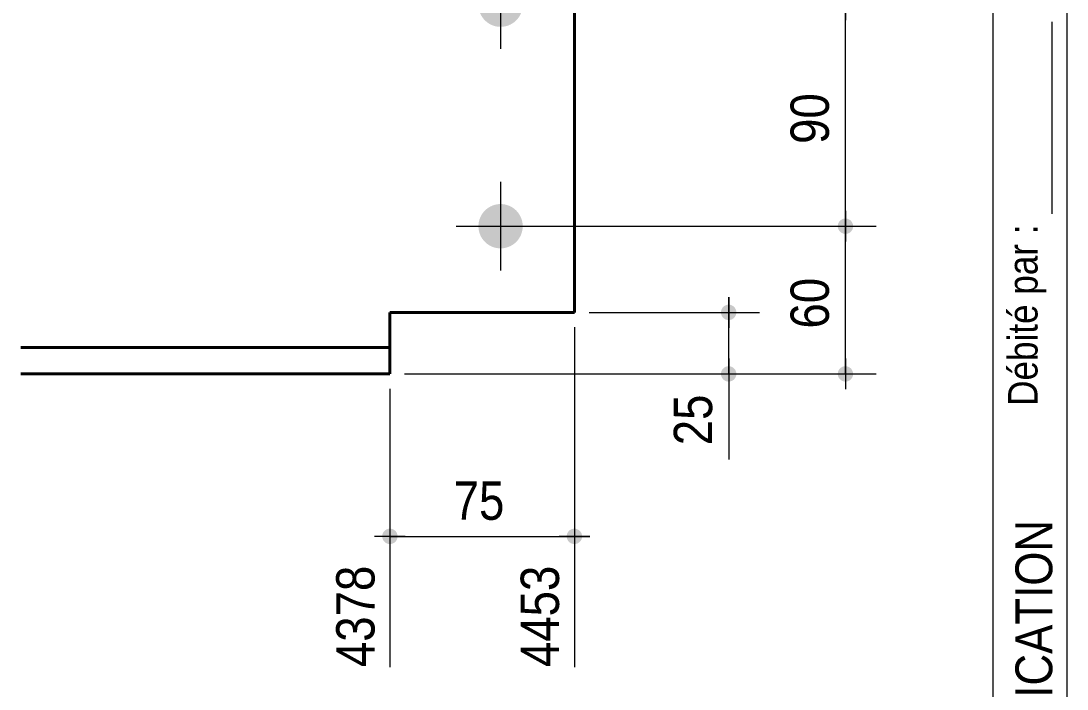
# Model space of a CAD drawing. Header units: millimetres. Extents: x 2 to 287, y 5 to 195.
# Drawn here: x 211.1 to 282, y 69.8 to 115.1 of the extents above; entities that cross this region are included whole.
import ezdxf

# ---------------------------------------------------------------- set-up
doc = ezdxf.new("R2010")
doc.units = ezdxf.units.MM
doc.linetypes.add('CACHE2', pattern=[1.190625, 0.79375, -0.396875])
for name, color, linetype, lineweight in [('Autre type objet', 1, 'Continuous', 0), ('Boulon', 7, 'Continuous', 0), ('Cache', 7, 'Continuous', 0), ('Cotation', 7, 'Continuous', 0), ('Feuille dessin', 5, 'Continuous', 0), ('Piece', 2, 'Continuous', 0)]:
    doc.layers.add(name, color=color, linetype=linetype, lineweight=lineweight)
doc.styles.add('ARIAL', font='ARIAL.TTF')

# ---------------------------------------------------------------- blocks, each defined once
blk = doc.blocks.new('*A1')
at = {"layer": 'Boulon'}
for points in [[(242.118, 131.197), (242.119, 131.233), (242.121, 131.27), (242.125, 131.307), (242.129, 131.343), (242.134, 131.38), (242.139, 131.416), (242.146, 131.453), (242.154, 131.489), (242.162, 131.524), (242.172, 131.56), (242.182, 131.595), (242.193, 131.63), (242.205, 131.665), (242.218, 131.7), (242.232, 131.734), (242.246, 131.768), (242.261, 131.801), (242.278, 131.834), (242.294, 131.867), (242.312, 131.899), (242.331, 131.931), (242.35, 131.962), (242.37, 131.993), (242.391, 132.024), (242.413, 132.053), (242.435, 132.083), (242.458, 132.111), (242.482, 132.14), (242.506, 132.167), (242.531, 132.194), (242.557, 132.221), (242.583, 132.246), (242.61, 132.271), (242.638, 132.296), (242.666, 132.319), (242.695, 132.342), (242.724, 132.365), (242.754, 132.386), (242.784, 132.407), (242.815, 132.427), (242.846, 132.446), (242.878, 132.465), (242.91, 132.483), (242.943, 132.5), (242.976, 132.516), (243.01, 132.531), (243.043, 132.546), (243.078, 132.559), (243.112, 132.572), (243.147, 132.584), (243.182, 132.595), (243.217, 132.606), (243.253, 132.615), (243.289, 132.623), (243.325, 132.631), (243.361, 132.638), (243.397, 132.644), (243.434, 132.649), (243.47, 132.653), (243.507, 132.656), (243.544, 132.658), (243.581, 132.659), (243.617, 132.66), (243.654, 132.659), (243.691, 132.658), (243.728, 132.656), (243.764, 132.653), (243.801, 132.649), (243.837, 132.644), (243.874, 132.638), (243.91, 132.631), (243.946, 132.623), (243.982, 132.615), (244.017, 132.606), (244.053, 132.595), (244.088, 132.584), (244.123, 132.572), (244.157, 132.559), (244.191, 132.546), (244.225, 132.531), (244.259, 132.516), (244.292, 132.5), (244.324, 132.483), (244.357, 132.465), (244.389, 132.446), (244.42, 132.427), (244.451, 132.407), (244.481, 132.386), (244.511, 132.365), (244.54, 132.342), (244.569, 132.319), (244.597, 132.296), (244.625, 132.271), (244.652, 132.246), (244.678, 132.221), (244.704, 132.194), (244.729, 132.167), (244.753, 132.14), (244.777, 132.111), (244.8, 132.083), (244.822, 132.053), (244.844, 132.024), (244.865, 131.993), (244.885, 131.962), (244.904, 131.931), (244.922, 131.899), (244.94, 131.867), (244.957, 131.834), (244.973, 131.801), (244.989, 131.768), (245.003, 131.734), (245.017, 131.7), (245.03, 131.665), (245.042, 131.63), (245.053, 131.595), (245.063, 131.56), (245.072, 131.524), (245.081, 131.489), (245.089, 131.453), (245.095, 131.416), (245.101, 131.38), (245.106, 131.343), (245.11, 131.307), (245.113, 131.27), (245.116, 131.233), (245.117, 131.197), (245.117, 131.16), (245.117, 131.123), (245.116, 131.086), (245.113, 131.05), (245.11, 131.013), (245.106, 130.976), (245.101, 130.94), (245.095, 130.903), (245.089, 130.867), (245.081, 130.831), (245.072, 130.795), (245.063, 130.76), (245.053, 130.724), (245.042, 130.689), (245.03, 130.655), (245.017, 130.62), (245.003, 130.586), (244.989, 130.552), (244.973, 130.519), (244.957, 130.485), (244.94, 130.453), (244.922, 130.421), (244.904, 130.389), (244.885, 130.357), (244.865, 130.327), (244.844, 130.296), (244.822, 130.266), (244.8, 130.237), (244.777, 130.208), (244.753, 130.18), (244.729, 130.153), (244.704, 130.126), (244.678, 130.099), (244.652, 130.074), (244.625, 130.048), (244.597, 130.024), (244.569, 130), (244.54, 129.977), (244.511, 129.955), (244.481, 129.934), (244.451, 129.913), (244.42, 129.893), (244.389, 129.873), (244.357, 129.855), (244.324, 129.837), (244.292, 129.82), (244.259, 129.804), (244.225, 129.789), (244.191, 129.774), (244.157, 129.76), (244.123, 129.748), (244.088, 129.736), (244.053, 129.724), (244.017, 129.714), (243.982, 129.705), (243.946, 129.696), (243.91, 129.689), (243.874, 129.682), (243.837, 129.676), (243.801, 129.671), (243.764, 129.667), (243.728, 129.664), (243.691, 129.662), (243.654, 129.66), (243.617, 129.66), (243.581, 129.66), (243.544, 129.662), (243.507, 129.664), (243.47, 129.667), (243.434, 129.671), (243.397, 129.676), (243.361, 129.682), (243.325, 129.689), (243.289, 129.696), (243.253, 129.705), (243.217, 129.714), (243.182, 129.724), (243.147, 129.736), (243.112, 129.748), (243.078, 129.76), (243.043, 129.774), (243.01, 129.789), (242.976, 129.804), (242.943, 129.82), (242.91, 129.837), (242.878, 129.855), (242.846, 129.873), (242.815, 129.893), (242.784, 129.913), (242.754, 129.934), (242.724, 129.955), (242.695, 129.977), (242.666, 130), (242.638, 130.024), (242.61, 130.048), (242.583, 130.074), (242.557, 130.099), (242.531, 130.126), (242.506, 130.153), (242.482, 130.18), (242.458, 130.208), (242.435, 130.237), (242.413, 130.266), (242.391, 130.296), (242.37, 130.327), (242.35, 130.357), (242.331, 130.389), (242.312, 130.421), (242.294, 130.453), (242.278, 130.485), (242.261, 130.519), (242.246, 130.552), (242.232, 130.586), (242.218, 130.62), (242.205, 130.655), (242.193, 130.689), (242.182, 130.724), (242.172, 130.76), (242.162, 130.795), (242.154, 130.831), (242.146, 130.867), (242.139, 130.903), (242.134, 130.94), (242.129, 130.976), (242.125, 131.013), (242.121, 131.05), (242.119, 131.086), (242.118, 131.123), (242.117, 131.16)], [(242.118, 116.197), (242.119, 116.233), (242.121, 116.27), (242.125, 116.307), (242.129, 116.343), (242.134, 116.38), (242.139, 116.416), (242.146, 116.453), (242.154, 116.489), (242.162, 116.524), (242.172, 116.56), (242.182, 116.595), (242.193, 116.63), (242.205, 116.665), (242.218, 116.7), (242.232, 116.734), (242.246, 116.768), (242.261, 116.801), (242.278, 116.834), (242.294, 116.867), (242.312, 116.899), (242.331, 116.931), (242.35, 116.962), (242.37, 116.993), (242.391, 117.024), (242.413, 117.053), (242.435, 117.083), (242.458, 117.111), (242.482, 117.14), (242.506, 117.167), (242.531, 117.194), (242.557, 117.221), (242.583, 117.246), (242.61, 117.271), (242.638, 117.296), (242.666, 117.319), (242.695, 117.342), (242.724, 117.365), (242.754, 117.386), (242.784, 117.407), (242.815, 117.427), (242.846, 117.446), (242.878, 117.465), (242.91, 117.483), (242.943, 117.5), (242.976, 117.516), (243.01, 117.531), (243.043, 117.546), (243.078, 117.559), (243.112, 117.572), (243.147, 117.584), (243.182, 117.595), (243.217, 117.606), (243.253, 117.615), (243.289, 117.623), (243.325, 117.631), (243.361, 117.638), (243.397, 117.644), (243.434, 117.649), (243.47, 117.653), (243.507, 117.656), (243.544, 117.658), (243.581, 117.659), (243.617, 117.66), (243.654, 117.659), (243.691, 117.658), (243.728, 117.656), (243.764, 117.653), (243.801, 117.649), (243.837, 117.644), (243.874, 117.638), (243.91, 117.631), (243.946, 117.623), (243.982, 117.615), (244.017, 117.606), (244.053, 117.595), (244.088, 117.584), (244.123, 117.572), (244.157, 117.559), (244.191, 117.546), (244.225, 117.531), (244.259, 117.516), (244.292, 117.5), (244.324, 117.483), (244.357, 117.465), (244.389, 117.446), (244.42, 117.427), (244.451, 117.407), (244.481, 117.386), (244.511, 117.365), (244.54, 117.342), (244.569, 117.319), (244.597, 117.296), (244.625, 117.271), (244.652, 117.246), (244.678, 117.221), (244.704, 117.194), (244.729, 117.167), (244.753, 117.14), (244.777, 117.111), (244.8, 117.083), (244.822, 117.053), (244.844, 117.024), (244.865, 116.993), (244.885, 116.962), (244.904, 116.931), (244.922, 116.899), (244.94, 116.867), (244.957, 116.834), (244.973, 116.801), (244.989, 116.768), (245.003, 116.734), (245.017, 116.7), (245.03, 116.665), (245.042, 116.63), (245.053, 116.595), (245.063, 116.56), (245.072, 116.524), (245.081, 116.489), (245.089, 116.453), (245.095, 116.416), (245.101, 116.38), (245.106, 116.343), (245.11, 116.307), (245.113, 116.27), (245.116, 116.233), (245.117, 116.197), (245.117, 116.16), (245.117, 116.123), (245.116, 116.086), (245.113, 116.05), (245.11, 116.013), (245.106, 115.976), (245.101, 115.94), (245.095, 115.903), (245.089, 115.867), (245.081, 115.831), (245.072, 115.795), (245.063, 115.76), (245.053, 115.724), (245.042, 115.689), (245.03, 115.655), (245.017, 115.62), (245.003, 115.586), (244.989, 115.552), (244.973, 115.519), (244.957, 115.485), (244.94, 115.453), (244.922, 115.421), (244.904, 115.389), (244.885, 115.357), (244.865, 115.327), (244.844, 115.296), (244.822, 115.266), (244.8, 115.237), (244.777, 115.208), (244.753, 115.18), (244.729, 115.153), (244.704, 115.126), (244.678, 115.099), (244.652, 115.074), (244.625, 115.048), (244.597, 115.024), (244.569, 115), (244.54, 114.977), (244.511, 114.955), (244.481, 114.934), (244.451, 114.913), (244.42, 114.893), (244.389, 114.873), (244.357, 114.855), (244.324, 114.837), (244.292, 114.82), (244.259, 114.804), (244.225, 114.789), (244.191, 114.774), (244.157, 114.76), (244.123, 114.748), (244.088, 114.736), (244.053, 114.724), (244.017, 114.714), (243.982, 114.705), (243.946, 114.696), (243.91, 114.689), (243.874, 114.682), (243.837, 114.676), (243.801, 114.671), (243.764, 114.667), (243.728, 114.664), (243.691, 114.662), (243.654, 114.66), (243.617, 114.66), (243.581, 114.66), (243.544, 114.662), (243.507, 114.664), (243.47, 114.667), (243.434, 114.671), (243.397, 114.676), (243.361, 114.682), (243.325, 114.689), (243.289, 114.696), (243.253, 114.705), (243.217, 114.714), (243.182, 114.724), (243.147, 114.736), (243.112, 114.748), (243.078, 114.76), (243.043, 114.774), (243.01, 114.789), (242.976, 114.804), (242.943, 114.82), (242.91, 114.837), (242.878, 114.855), (242.846, 114.873), (242.815, 114.893), (242.784, 114.913), (242.754, 114.934), (242.724, 114.955), (242.695, 114.977), (242.666, 115), (242.638, 115.024), (242.61, 115.048), (242.583, 115.074), (242.557, 115.099), (242.531, 115.126), (242.506, 115.153), (242.482, 115.18), (242.458, 115.208), (242.435, 115.237), (242.413, 115.266), (242.391, 115.296), (242.37, 115.327), (242.35, 115.357), (242.331, 115.389), (242.312, 115.421), (242.294, 115.453), (242.278, 115.485), (242.261, 115.519), (242.246, 115.552), (242.232, 115.586), (242.218, 115.62), (242.205, 115.655), (242.193, 115.689), (242.182, 115.724), (242.172, 115.76), (242.162, 115.795), (242.154, 115.831), (242.146, 115.867), (242.139, 115.903), (242.134, 115.94), (242.129, 115.976), (242.125, 116.013), (242.121, 116.05), (242.119, 116.086), (242.118, 116.123), (242.117, 116.16)], [(242.118, 101.197), (242.119, 101.233), (242.121, 101.27), (242.125, 101.307), (242.129, 101.343), (242.134, 101.38), (242.139, 101.416), (242.146, 101.453), (242.154, 101.489), (242.162, 101.524), (242.172, 101.56), (242.182, 101.595), (242.193, 101.63), (242.205, 101.665), (242.218, 101.7), (242.232, 101.734), (242.246, 101.768), (242.261, 101.801), (242.278, 101.834), (242.294, 101.867), (242.312, 101.899), (242.331, 101.931), (242.35, 101.962), (242.37, 101.993), (242.391, 102.024), (242.413, 102.053), (242.435, 102.083), (242.458, 102.111), (242.482, 102.14), (242.506, 102.167), (242.531, 102.194), (242.557, 102.221), (242.583, 102.246), (242.61, 102.271), (242.638, 102.296), (242.666, 102.319), (242.695, 102.342), (242.724, 102.365), (242.754, 102.386), (242.784, 102.407), (242.815, 102.427), (242.846, 102.446), (242.878, 102.465), (242.91, 102.483), (242.943, 102.5), (242.976, 102.516), (243.01, 102.531), (243.043, 102.546), (243.078, 102.559), (243.112, 102.572), (243.147, 102.584), (243.182, 102.595), (243.217, 102.606), (243.253, 102.615), (243.289, 102.623), (243.325, 102.631), (243.361, 102.638), (243.397, 102.644), (243.434, 102.649), (243.47, 102.653), (243.507, 102.656), (243.544, 102.658), (243.581, 102.659), (243.617, 102.66), (243.654, 102.659), (243.691, 102.658), (243.728, 102.656), (243.764, 102.653), (243.801, 102.649), (243.837, 102.644), (243.874, 102.638), (243.91, 102.631), (243.946, 102.623), (243.982, 102.615), (244.017, 102.606), (244.053, 102.595), (244.088, 102.584), (244.123, 102.572), (244.157, 102.559), (244.191, 102.546), (244.225, 102.531), (244.259, 102.516), (244.292, 102.5), (244.324, 102.483), (244.357, 102.465), (244.389, 102.446), (244.42, 102.427), (244.451, 102.407), (244.481, 102.386), (244.511, 102.365), (244.54, 102.342), (244.569, 102.319), (244.597, 102.296), (244.625, 102.271), (244.652, 102.246), (244.678, 102.221), (244.704, 102.194), (244.729, 102.167), (244.753, 102.14), (244.777, 102.111), (244.8, 102.083), (244.822, 102.053), (244.844, 102.024), (244.865, 101.993), (244.885, 101.962), (244.904, 101.931), (244.922, 101.899), (244.94, 101.867), (244.957, 101.834), (244.973, 101.801), (244.989, 101.768), (245.003, 101.734), (245.017, 101.7), (245.03, 101.665), (245.042, 101.63), (245.053, 101.595), (245.063, 101.56), (245.072, 101.524), (245.081, 101.489), (245.089, 101.453), (245.095, 101.416), (245.101, 101.38), (245.106, 101.343), (245.11, 101.307), (245.113, 101.27), (245.116, 101.233), (245.117, 101.197), (245.117, 101.16), (245.117, 101.123), (245.116, 101.086), (245.113, 101.05), (245.11, 101.013), (245.106, 100.976), (245.101, 100.94), (245.095, 100.903), (245.089, 100.867), (245.081, 100.831), (245.072, 100.795), (245.063, 100.76), (245.053, 100.724), (245.042, 100.689), (245.03, 100.655), (245.017, 100.62), (245.003, 100.586), (244.989, 100.552), (244.973, 100.519), (244.957, 100.485), (244.94, 100.453), (244.922, 100.421), (244.904, 100.389), (244.885, 100.357), (244.865, 100.327), (244.844, 100.296), (244.822, 100.266), (244.8, 100.237), (244.777, 100.208), (244.753, 100.18), (244.729, 100.153), (244.704, 100.126), (244.678, 100.099), (244.652, 100.074), (244.625, 100.048), (244.597, 100.024), (244.569, 100), (244.54, 99.977), (244.511, 99.955), (244.481, 99.934), (244.451, 99.913), (244.42, 99.893), (244.389, 99.873), (244.357, 99.855), (244.324, 99.837), (244.292, 99.82), (244.259, 99.804), (244.225, 99.789), (244.191, 99.774), (244.157, 99.76), (244.123, 99.748), (244.088, 99.736), (244.053, 99.724), (244.017, 99.714), (243.982, 99.705), (243.946, 99.696), (243.91, 99.689), (243.874, 99.682), (243.837, 99.676), (243.801, 99.671), (243.764, 99.667), (243.728, 99.664), (243.691, 99.662), (243.654, 99.66), (243.617, 99.66), (243.581, 99.66), (243.544, 99.662), (243.507, 99.664), (243.47, 99.667), (243.434, 99.671), (243.397, 99.676), (243.361, 99.682), (243.325, 99.689), (243.289, 99.696), (243.253, 99.705), (243.217, 99.714), (243.182, 99.724), (243.147, 99.736), (243.112, 99.748), (243.078, 99.76), (243.043, 99.774), (243.01, 99.789), (242.976, 99.804), (242.943, 99.82), (242.91, 99.837), (242.878, 99.855), (242.846, 99.873), (242.815, 99.893), (242.784, 99.913), (242.754, 99.934), (242.724, 99.955), (242.695, 99.977), (242.666, 100), (242.638, 100.024), (242.61, 100.048), (242.583, 100.074), (242.557, 100.099), (242.531, 100.126), (242.506, 100.153), (242.482, 100.18), (242.458, 100.208), (242.435, 100.237), (242.413, 100.266), (242.391, 100.296), (242.37, 100.327), (242.35, 100.357), (242.331, 100.389), (242.312, 100.421), (242.294, 100.453), (242.278, 100.485), (242.261, 100.519), (242.246, 100.552), (242.232, 100.586), (242.218, 100.62), (242.205, 100.655), (242.193, 100.689), (242.182, 100.724), (242.172, 100.76), (242.162, 100.795), (242.154, 100.831), (242.146, 100.867), (242.139, 100.903), (242.134, 100.94), (242.129, 100.976), (242.125, 101.013), (242.121, 101.05), (242.119, 101.086), (242.118, 101.123), (242.117, 101.16)]]:
    blk.add_hatch(color=256, dxfattribs=at).paths.add_polyline_path(points, flags=17)
at = {"layer": 'Boulon', "linetype": 'Continuous', "lineweight": 0}
for p, q in [((243.617, 134.16), (243.617, 128.16)), ((240.617, 131.16), (246.617, 131.16)), ((243.617, 119.16), (243.617, 113.16)), ((240.617, 116.16), (246.617, 116.16)), ((243.617, 104.16), (243.617, 98.16)), ((240.617, 101.16), (246.617, 101.16))]:
    blk.add_line(p, q, dxfattribs=at)
blk = doc.blocks.new('*A7')
at = {"layer": 'Cache', "color": 7, "linetype": 'CACHE2', "lineweight": 20}
for q in [(248.617745, 136.993211), (248.617235, 95.326544)]:
    blk.add_line((248.617745, 95.326544), q, dxfattribs=at)
at = {"layer": 'Piece', "color": 2, "linetype": 'Continuous', "lineweight": 40}
for p, q in [((248.617235, 136.993211), (248.617235, 95.326544)), ((236.117745, 91.159877), (236.117745, 95.326544)), ((248.617235, 95.326544), (236.117745, 95.326544)), ((248.617235, 95.326544), (248.617745, 95.326544)), ((236.117745, 92.943211), (211.117745, 92.943211)), ((211.117745, 91.159877), (236.117745, 91.159877))]:
    blk.add_line(p, q, dxfattribs=at)
blk = doc.blocks.new('*A8')
at = {"layer": 'Feuille dessin', "linetype": 'Continuous', "lineweight": 0}
blk.add_line((282, 5), (282, 195), dxfattribs=at)
blk = doc.blocks.new('*A9')
at = {"layer": 'Autre type objet', "linetype": 'Continuous', "lineweight": 0}
for p, q in [((277, 42), (277, 195)), ((282, 42), (282, 195)), ((281, 102), (281, 115))]:
    blk.add_line(p, q, dxfattribs=at)
at = {"layer": 'Autre type objet', "style": 'ARIAL', "width": 0.85}
for s, height, p in [('Débité par :', 2, (280, 89)), ('CONTROLE FABRICATION', 2.5, (281, 44))]:
    blk.add_text(s, height=height, rotation=90, dxfattribs=at).set_placement(p)
blk = doc.blocks.new('*A14')
at = {"layer": 'Cotation'}
for points in [[(259.045, 94.807), (259.02, 94.809), (258.994, 94.812), (258.969, 94.817), (258.944, 94.822), (258.92, 94.829), (258.895, 94.837), (258.872, 94.846), (258.848, 94.856), (258.826, 94.868), (258.803, 94.881), (258.782, 94.894), (258.761, 94.909), (258.741, 94.925), (258.721, 94.941), (258.703, 94.959), (258.685, 94.977), (258.669, 94.997), (258.653, 95.017), (258.638, 95.038), (258.625, 95.059), (258.612, 95.081), (258.601, 95.104), (258.59, 95.128), (258.581, 95.151), (258.573, 95.176), (258.566, 95.2), (258.561, 95.225), (258.556, 95.25), (258.553, 95.276), (258.551, 95.301), (258.551, 95.327), (258.551, 95.352), (258.553, 95.378), (258.556, 95.403), (258.561, 95.428), (258.566, 95.453), (258.573, 95.477), (258.581, 95.502), (258.59, 95.526), (258.601, 95.549), (258.612, 95.572), (258.625, 95.594), (258.638, 95.615), (258.653, 95.636), (258.669, 95.656), (258.685, 95.676), (258.703, 95.694), (258.721, 95.712), (258.741, 95.729), (258.761, 95.744), (258.782, 95.759), (258.803, 95.773), (258.826, 95.785), (258.848, 95.797), (258.872, 95.807), (258.895, 95.816), (258.92, 95.824), (258.944, 95.831), (258.969, 95.837), (258.994, 95.841), (259.02, 95.844), (259.045, 95.846), (259.071, 95.847), (259.096, 95.846), (259.122, 95.844), (259.147, 95.841), (259.172, 95.837), (259.197, 95.831), (259.222, 95.824), (259.246, 95.816), (259.27, 95.807), (259.293, 95.797), (259.316, 95.785), (259.338, 95.773), (259.36, 95.759), (259.38, 95.744), (259.401, 95.729), (259.42, 95.712), (259.438, 95.694), (259.456, 95.676), (259.473, 95.656), (259.488, 95.636), (259.503, 95.615), (259.517, 95.594), (259.529, 95.572), (259.541, 95.549), (259.551, 95.526), (259.56, 95.502), (259.568, 95.477), (259.575, 95.453), (259.581, 95.428), (259.585, 95.403), (259.588, 95.378), (259.59, 95.352), (259.591, 95.327), (259.59, 95.301), (259.588, 95.276), (259.585, 95.25), (259.581, 95.225), (259.575, 95.2), (259.568, 95.176), (259.56, 95.151), (259.551, 95.128), (259.541, 95.104), (259.529, 95.081), (259.517, 95.059), (259.503, 95.038), (259.488, 95.017), (259.473, 94.997), (259.456, 94.977), (259.438, 94.959), (259.42, 94.941), (259.401, 94.925), (259.38, 94.909), (259.36, 94.894), (259.338, 94.881), (259.316, 94.868), (259.293, 94.856), (259.27, 94.846), (259.246, 94.837), (259.222, 94.829), (259.197, 94.822), (259.172, 94.817), (259.147, 94.812), (259.122, 94.809), (259.096, 94.807), (259.071, 94.807)], [(259.045, 90.641), (259.02, 90.642), (258.994, 90.646), (258.969, 90.65), (258.944, 90.655), (258.92, 90.662), (258.895, 90.67), (258.872, 90.679), (258.848, 90.69), (258.826, 90.701), (258.803, 90.714), (258.782, 90.728), (258.761, 90.742), (258.741, 90.758), (258.721, 90.775), (258.703, 90.792), (258.685, 90.811), (258.669, 90.83), (258.653, 90.85), (258.638, 90.871), (258.625, 90.893), (258.612, 90.915), (258.601, 90.938), (258.59, 90.961), (258.581, 90.985), (258.573, 91.009), (258.566, 91.034), (258.561, 91.058), (258.556, 91.084), (258.553, 91.109), (258.551, 91.134), (258.551, 91.16), (258.551, 91.185), (258.553, 91.211), (258.556, 91.236), (258.561, 91.261), (258.566, 91.286), (258.573, 91.311), (258.581, 91.335), (258.59, 91.359), (258.601, 91.382), (258.612, 91.405), (258.625, 91.427), (258.638, 91.449), (258.653, 91.47), (258.669, 91.49), (258.685, 91.509), (258.703, 91.528), (258.721, 91.545), (258.741, 91.562), (258.761, 91.578), (258.782, 91.592), (258.803, 91.606), (258.826, 91.618), (258.848, 91.63), (258.872, 91.64), (258.895, 91.649), (258.92, 91.657), (258.944, 91.664), (258.969, 91.67), (258.994, 91.674), (259.02, 91.677), (259.045, 91.679), (259.071, 91.68), (259.096, 91.679), (259.122, 91.677), (259.147, 91.674), (259.172, 91.67), (259.197, 91.664), (259.222, 91.657), (259.246, 91.649), (259.27, 91.64), (259.293, 91.63), (259.316, 91.618), (259.338, 91.606), (259.36, 91.592), (259.38, 91.578), (259.401, 91.562), (259.42, 91.545), (259.438, 91.528), (259.456, 91.509), (259.473, 91.49), (259.488, 91.47), (259.503, 91.449), (259.517, 91.427), (259.529, 91.405), (259.541, 91.382), (259.551, 91.359), (259.56, 91.335), (259.568, 91.311), (259.575, 91.286), (259.581, 91.261), (259.585, 91.236), (259.588, 91.211), (259.59, 91.185), (259.591, 91.16), (259.59, 91.134), (259.588, 91.109), (259.585, 91.084), (259.581, 91.058), (259.575, 91.034), (259.568, 91.009), (259.56, 90.985), (259.551, 90.961), (259.541, 90.938), (259.529, 90.915), (259.517, 90.893), (259.503, 90.871), (259.488, 90.85), (259.473, 90.83), (259.456, 90.811), (259.438, 90.792), (259.42, 90.775), (259.401, 90.758), (259.38, 90.742), (259.36, 90.728), (259.338, 90.714), (259.316, 90.701), (259.293, 90.69), (259.27, 90.679), (259.246, 90.67), (259.222, 90.662), (259.197, 90.655), (259.172, 90.65), (259.147, 90.646), (259.122, 90.642), (259.096, 90.641), (259.071, 90.64)]]:
    blk.add_hatch(color=256, dxfattribs=at).paths.add_polyline_path(points, flags=17)
at = {"layer": 'Cotation', "linetype": 'Continuous', "lineweight": 0}
for p, q in [((259.071, 96.367), (259.071, 94.287)), ((259.071, 95.327), (259.071, 96.367)), ((249.617, 95.327), (261.151, 95.327)), ((258.031, 95.327), (260.111, 95.327)), ((259.071, 91.16), (259.071, 95.327)), ((259.071, 92.2), (259.071, 90.12)), ((237.118, 91.16), (261.151, 91.16)), ((258.031, 91.16), (260.111, 91.16)), ((259.071, 91.16), (259.071, 85.353)), ((259.071, 91.16), (259.071, 85.353))]:
    blk.add_line(p, q, dxfattribs=at)
at = {"layer": 'Cotation'}
for p in [(259.071, 95.327), (259.071, 91.16)]:
    blk.add_point(p, dxfattribs=at)
at = {"layer": 'Cotation', "style": 'ARIAL', "width": 0.85}
blk.add_text('25', height=2.6, rotation=90.00021, dxfattribs=at).set_placement((257.951, 86.328))
blk = doc.blocks.new('*A20')
at = {"layer": 'Cotation'}
for points in [[(266.957, 100.641), (266.932, 100.642), (266.907, 100.646), (266.881, 100.65), (266.857, 100.655), (266.832, 100.662), (266.808, 100.67), (266.784, 100.679), (266.761, 100.69), (266.738, 100.701), (266.716, 100.714), (266.694, 100.728), (266.673, 100.742), (266.653, 100.758), (266.634, 100.775), (266.615, 100.792), (266.598, 100.811), (266.581, 100.83), (266.565, 100.85), (266.551, 100.871), (266.537, 100.893), (266.524, 100.915), (266.513, 100.938), (266.503, 100.961), (266.493, 100.985), (266.485, 101.009), (266.479, 101.034), (266.473, 101.058), (266.469, 101.084), (266.465, 101.109), (266.464, 101.134), (266.463, 101.16), (266.464, 101.185), (266.465, 101.211), (266.469, 101.236), (266.473, 101.261), (266.479, 101.286), (266.485, 101.311), (266.493, 101.335), (266.503, 101.359), (266.513, 101.382), (266.524, 101.405), (266.537, 101.427), (266.551, 101.449), (266.565, 101.47), (266.581, 101.49), (266.598, 101.509), (266.615, 101.528), (266.634, 101.545), (266.653, 101.562), (266.673, 101.578), (266.694, 101.592), (266.716, 101.606), (266.738, 101.618), (266.761, 101.63), (266.784, 101.64), (266.808, 101.649), (266.832, 101.657), (266.857, 101.664), (266.881, 101.67), (266.907, 101.674), (266.932, 101.677), (266.957, 101.679), (266.983, 101.68), (267.008, 101.679), (267.034, 101.677), (267.059, 101.674), (267.084, 101.67), (267.109, 101.664), (267.134, 101.657), (267.158, 101.649), (267.182, 101.64), (267.205, 101.63), (267.228, 101.618), (267.25, 101.606), (267.272, 101.592), (267.293, 101.578), (267.313, 101.562), (267.332, 101.545), (267.351, 101.528), (267.368, 101.509), (267.385, 101.49), (267.401, 101.47), (267.415, 101.449), (267.429, 101.427), (267.442, 101.405), (267.453, 101.382), (267.463, 101.359), (267.473, 101.335), (267.481, 101.311), (267.487, 101.286), (267.493, 101.261), (267.497, 101.236), (267.5, 101.211), (267.502, 101.185), (267.503, 101.16), (267.502, 101.134), (267.5, 101.109), (267.497, 101.084), (267.493, 101.058), (267.487, 101.034), (267.481, 101.009), (267.473, 100.985), (267.463, 100.961), (267.453, 100.938), (267.442, 100.915), (267.429, 100.893), (267.415, 100.871), (267.401, 100.85), (267.385, 100.83), (267.368, 100.811), (267.351, 100.792), (267.332, 100.775), (267.313, 100.758), (267.293, 100.742), (267.272, 100.728), (267.25, 100.714), (267.228, 100.701), (267.205, 100.69), (267.182, 100.679), (267.158, 100.67), (267.134, 100.662), (267.109, 100.655), (267.084, 100.65), (267.059, 100.646), (267.034, 100.642), (267.008, 100.641), (266.983, 100.64)], [(266.957, 90.641), (266.932, 90.642), (266.907, 90.646), (266.881, 90.65), (266.857, 90.655), (266.832, 90.662), (266.808, 90.67), (266.784, 90.679), (266.761, 90.69), (266.738, 90.701), (266.716, 90.714), (266.694, 90.728), (266.673, 90.742), (266.653, 90.758), (266.634, 90.775), (266.615, 90.792), (266.598, 90.811), (266.581, 90.83), (266.565, 90.85), (266.551, 90.871), (266.537, 90.893), (266.524, 90.915), (266.513, 90.938), (266.503, 90.961), (266.493, 90.985), (266.485, 91.009), (266.479, 91.034), (266.473, 91.058), (266.469, 91.084), (266.465, 91.109), (266.464, 91.134), (266.463, 91.16), (266.464, 91.185), (266.465, 91.211), (266.469, 91.236), (266.473, 91.261), (266.479, 91.286), (266.485, 91.311), (266.493, 91.335), (266.503, 91.359), (266.513, 91.382), (266.524, 91.405), (266.537, 91.427), (266.551, 91.449), (266.565, 91.47), (266.581, 91.49), (266.598, 91.509), (266.615, 91.528), (266.634, 91.545), (266.653, 91.562), (266.673, 91.578), (266.694, 91.592), (266.716, 91.606), (266.738, 91.618), (266.761, 91.63), (266.784, 91.64), (266.808, 91.649), (266.832, 91.657), (266.857, 91.664), (266.881, 91.67), (266.907, 91.674), (266.932, 91.677), (266.957, 91.679), (266.983, 91.68), (267.008, 91.679), (267.034, 91.677), (267.059, 91.674), (267.084, 91.67), (267.109, 91.664), (267.134, 91.657), (267.158, 91.649), (267.182, 91.64), (267.205, 91.63), (267.228, 91.618), (267.25, 91.606), (267.272, 91.592), (267.293, 91.578), (267.313, 91.562), (267.332, 91.545), (267.351, 91.528), (267.368, 91.509), (267.385, 91.49), (267.401, 91.47), (267.415, 91.449), (267.429, 91.427), (267.442, 91.405), (267.453, 91.382), (267.463, 91.359), (267.473, 91.335), (267.481, 91.311), (267.487, 91.286), (267.493, 91.261), (267.497, 91.236), (267.5, 91.211), (267.502, 91.185), (267.503, 91.16), (267.502, 91.134), (267.5, 91.109), (267.497, 91.084), (267.493, 91.058), (267.487, 91.034), (267.481, 91.009), (267.473, 90.985), (267.463, 90.961), (267.453, 90.938), (267.442, 90.915), (267.429, 90.893), (267.415, 90.871), (267.401, 90.85), (267.385, 90.83), (267.368, 90.811), (267.351, 90.792), (267.332, 90.775), (267.313, 90.758), (267.293, 90.742), (267.272, 90.728), (267.25, 90.714), (267.228, 90.701), (267.205, 90.69), (267.182, 90.679), (267.158, 90.67), (267.134, 90.662), (267.109, 90.655), (267.084, 90.65), (267.059, 90.646), (267.034, 90.642), (267.008, 90.641), (266.983, 90.64)]]:
    blk.add_hatch(color=256, dxfattribs=at).paths.add_polyline_path(points, flags=17)
at = {"layer": 'Cotation', "linetype": 'Continuous', "lineweight": 0}
for p, q in [((266.983, 102.2), (266.983, 100.12)), ((266.983, 101.16), (266.983, 102.2)), ((244.618, 101.16), (269.063, 101.16)), ((265.943, 101.16), (268.023, 101.16)), ((266.983, 91.16), (266.983, 101.16)), ((266.983, 92.2), (266.983, 90.12)), ((237.118, 91.16), (269.063, 91.16)), ((265.943, 91.16), (268.023, 91.16)), ((266.983, 91.16), (266.983, 90.12))]:
    blk.add_line(p, q, dxfattribs=at)
at = {"layer": 'Cotation'}
for p in [(266.983, 101.16), (266.983, 91.16)]:
    blk.add_point(p, dxfattribs=at)
at = {"layer": 'Cotation', "style": 'ARIAL', "width": 0.85}
blk.add_text('60', height=2.6, rotation=90.00021, dxfattribs=at).set_placement((265.863, 94.231))
blk = doc.blocks.new('*A21')
at = {"layer": 'Cotation'}
for points in [[(266.957, 115.641), (266.932, 115.642), (266.907, 115.646), (266.881, 115.65), (266.857, 115.655), (266.832, 115.662), (266.808, 115.67), (266.784, 115.679), (266.761, 115.69), (266.738, 115.701), (266.716, 115.714), (266.694, 115.728), (266.673, 115.742), (266.653, 115.758), (266.634, 115.775), (266.615, 115.792), (266.598, 115.811), (266.581, 115.83), (266.565, 115.85), (266.551, 115.871), (266.537, 115.893), (266.524, 115.915), (266.513, 115.938), (266.503, 115.961), (266.493, 115.985), (266.485, 116.009), (266.479, 116.034), (266.473, 116.058), (266.469, 116.084), (266.465, 116.109), (266.464, 116.134), (266.463, 116.16), (266.464, 116.185), (266.465, 116.211), (266.469, 116.236), (266.473, 116.261), (266.479, 116.286), (266.485, 116.311), (266.493, 116.335), (266.503, 116.359), (266.513, 116.382), (266.524, 116.405), (266.537, 116.427), (266.551, 116.449), (266.565, 116.47), (266.581, 116.49), (266.598, 116.509), (266.615, 116.528), (266.634, 116.545), (266.653, 116.562), (266.673, 116.578), (266.694, 116.592), (266.716, 116.606), (266.738, 116.618), (266.761, 116.63), (266.784, 116.64), (266.808, 116.649), (266.832, 116.657), (266.857, 116.664), (266.881, 116.67), (266.907, 116.674), (266.932, 116.677), (266.957, 116.679), (266.983, 116.68), (267.008, 116.679), (267.034, 116.677), (267.059, 116.674), (267.084, 116.67), (267.109, 116.664), (267.134, 116.657), (267.158, 116.649), (267.182, 116.64), (267.205, 116.63), (267.228, 116.618), (267.25, 116.606), (267.272, 116.592), (267.293, 116.578), (267.313, 116.562), (267.332, 116.545), (267.351, 116.528), (267.368, 116.509), (267.385, 116.49), (267.401, 116.47), (267.415, 116.449), (267.429, 116.427), (267.442, 116.405), (267.453, 116.382), (267.463, 116.359), (267.473, 116.335), (267.481, 116.311), (267.487, 116.286), (267.493, 116.261), (267.497, 116.236), (267.5, 116.211), (267.502, 116.185), (267.503, 116.16), (267.502, 116.134), (267.5, 116.109), (267.497, 116.084), (267.493, 116.058), (267.487, 116.034), (267.481, 116.009), (267.473, 115.985), (267.463, 115.961), (267.453, 115.938), (267.442, 115.915), (267.429, 115.893), (267.415, 115.871), (267.401, 115.85), (267.385, 115.83), (267.368, 115.811), (267.351, 115.792), (267.332, 115.775), (267.313, 115.758), (267.293, 115.742), (267.272, 115.728), (267.25, 115.714), (267.228, 115.701), (267.205, 115.69), (267.182, 115.679), (267.158, 115.67), (267.134, 115.662), (267.109, 115.655), (267.084, 115.65), (267.059, 115.646), (267.034, 115.642), (267.008, 115.641), (266.983, 115.64)], [(266.957, 100.641), (266.932, 100.642), (266.907, 100.646), (266.881, 100.65), (266.857, 100.655), (266.832, 100.662), (266.808, 100.67), (266.784, 100.679), (266.761, 100.69), (266.738, 100.701), (266.716, 100.714), (266.694, 100.728), (266.673, 100.742), (266.653, 100.758), (266.634, 100.775), (266.615, 100.792), (266.598, 100.811), (266.581, 100.83), (266.565, 100.85), (266.551, 100.871), (266.537, 100.893), (266.524, 100.915), (266.513, 100.938), (266.503, 100.961), (266.493, 100.985), (266.485, 101.009), (266.479, 101.034), (266.473, 101.058), (266.469, 101.084), (266.465, 101.109), (266.464, 101.134), (266.463, 101.16), (266.464, 101.185), (266.465, 101.211), (266.469, 101.236), (266.473, 101.261), (266.479, 101.286), (266.485, 101.311), (266.493, 101.335), (266.503, 101.359), (266.513, 101.382), (266.524, 101.405), (266.537, 101.427), (266.551, 101.449), (266.565, 101.47), (266.581, 101.49), (266.598, 101.509), (266.615, 101.528), (266.634, 101.545), (266.653, 101.562), (266.673, 101.578), (266.694, 101.592), (266.716, 101.606), (266.738, 101.618), (266.761, 101.63), (266.784, 101.64), (266.808, 101.649), (266.832, 101.657), (266.857, 101.664), (266.881, 101.67), (266.907, 101.674), (266.932, 101.677), (266.957, 101.679), (266.983, 101.68), (267.008, 101.679), (267.034, 101.677), (267.059, 101.674), (267.084, 101.67), (267.109, 101.664), (267.134, 101.657), (267.158, 101.649), (267.182, 101.64), (267.205, 101.63), (267.228, 101.618), (267.25, 101.606), (267.272, 101.592), (267.293, 101.578), (267.313, 101.562), (267.332, 101.545), (267.351, 101.528), (267.368, 101.509), (267.385, 101.49), (267.401, 101.47), (267.415, 101.449), (267.429, 101.427), (267.442, 101.405), (267.453, 101.382), (267.463, 101.359), (267.473, 101.335), (267.481, 101.311), (267.487, 101.286), (267.493, 101.261), (267.497, 101.236), (267.5, 101.211), (267.502, 101.185), (267.503, 101.16), (267.502, 101.134), (267.5, 101.109), (267.497, 101.084), (267.493, 101.058), (267.487, 101.034), (267.481, 101.009), (267.473, 100.985), (267.463, 100.961), (267.453, 100.938), (267.442, 100.915), (267.429, 100.893), (267.415, 100.871), (267.401, 100.85), (267.385, 100.83), (267.368, 100.811), (267.351, 100.792), (267.332, 100.775), (267.313, 100.758), (267.293, 100.742), (267.272, 100.728), (267.25, 100.714), (267.228, 100.701), (267.205, 100.69), (267.182, 100.679), (267.158, 100.67), (267.134, 100.662), (267.109, 100.655), (267.084, 100.65), (267.059, 100.646), (267.034, 100.642), (267.008, 100.641), (266.983, 100.64)]]:
    blk.add_hatch(color=256, dxfattribs=at).paths.add_polyline_path(points, flags=17)
at = {"layer": 'Cotation', "linetype": 'Continuous', "lineweight": 0}
for p, q in [((266.983, 117.2), (266.983, 115.12)), ((266.983, 116.16), (266.983, 117.2)), ((244.618, 116.16), (269.063, 116.16)), ((265.943, 116.16), (268.023, 116.16)), ((266.983, 101.16), (266.983, 116.16)), ((266.983, 102.2), (266.983, 100.12)), ((244.618, 101.16), (269.063, 101.16)), ((265.943, 101.16), (268.023, 101.16)), ((266.983, 101.16), (266.983, 100.12))]:
    blk.add_line(p, q, dxfattribs=at)
at = {"layer": 'Cotation'}
for p in [(266.983, 116.16), (266.983, 101.16)]:
    blk.add_point(p, dxfattribs=at)
at = {"layer": 'Cotation', "style": 'ARIAL', "width": 0.85}
blk.add_text('90', height=2.6, rotation=90.00021, dxfattribs=at).set_placement((265.863, 106.731))
blk = doc.blocks.new('*A30')
at = {"layer": 'Cotation'}
for points in [[(236.092, 79.641), (236.067, 79.642), (236.041, 79.646), (236.016, 79.65), (235.991, 79.655), (235.967, 79.662), (235.943, 79.67), (235.919, 79.679), (235.895, 79.69), (235.873, 79.701), (235.85, 79.714), (235.829, 79.728), (235.808, 79.742), (235.788, 79.758), (235.769, 79.775), (235.75, 79.792), (235.732, 79.811), (235.716, 79.83), (235.7, 79.85), (235.685, 79.871), (235.672, 79.893), (235.659, 79.915), (235.648, 79.938), (235.637, 79.961), (235.628, 79.985), (235.62, 80.009), (235.613, 80.034), (235.608, 80.058), (235.603, 80.084), (235.6, 80.109), (235.598, 80.134), (235.598, 80.16), (235.598, 80.185), (235.6, 80.211), (235.603, 80.236), (235.608, 80.261), (235.613, 80.286), (235.62, 80.311), (235.628, 80.335), (235.637, 80.359), (235.648, 80.382), (235.659, 80.405), (235.672, 80.427), (235.685, 80.449), (235.7, 80.47), (235.716, 80.49), (235.732, 80.509), (235.75, 80.528), (235.769, 80.545), (235.788, 80.562), (235.808, 80.578), (235.829, 80.592), (235.85, 80.606), (235.873, 80.618), (235.895, 80.63), (235.919, 80.64), (235.943, 80.649), (235.967, 80.657), (235.991, 80.664), (236.016, 80.67), (236.041, 80.674), (236.067, 80.677), (236.092, 80.679), (236.118, 80.68), (236.143, 80.679), (236.169, 80.677), (236.194, 80.674), (236.219, 80.67), (236.244, 80.664), (236.269, 80.657), (236.293, 80.649), (236.317, 80.64), (236.34, 80.63), (236.363, 80.618), (236.385, 80.606), (236.407, 80.592), (236.428, 80.578), (236.448, 80.562), (236.467, 80.545), (236.485, 80.528), (236.503, 80.509), (236.52, 80.49), (236.535, 80.47), (236.55, 80.449), (236.564, 80.427), (236.576, 80.405), (236.588, 80.382), (236.598, 80.359), (236.607, 80.335), (236.615, 80.311), (236.622, 80.286), (236.628, 80.261), (236.632, 80.236), (236.635, 80.211), (236.637, 80.185), (236.638, 80.16), (236.637, 80.134), (236.635, 80.109), (236.632, 80.084), (236.628, 80.058), (236.622, 80.034), (236.615, 80.009), (236.607, 79.985), (236.598, 79.961), (236.588, 79.938), (236.576, 79.915), (236.564, 79.893), (236.55, 79.871), (236.535, 79.85), (236.52, 79.83), (236.503, 79.811), (236.485, 79.792), (236.467, 79.775), (236.448, 79.758), (236.428, 79.742), (236.407, 79.728), (236.385, 79.714), (236.363, 79.701), (236.34, 79.69), (236.317, 79.679), (236.293, 79.67), (236.269, 79.662), (236.244, 79.655), (236.219, 79.65), (236.194, 79.646), (236.169, 79.642), (236.143, 79.641), (236.118, 79.64)], [(248.592, 79.641), (248.566, 79.642), (248.541, 79.646), (248.516, 79.65), (248.491, 79.655), (248.466, 79.662), (248.442, 79.67), (248.418, 79.679), (248.395, 79.69), (248.372, 79.701), (248.35, 79.714), (248.328, 79.728), (248.307, 79.742), (248.287, 79.758), (248.268, 79.775), (248.25, 79.792), (248.232, 79.811), (248.215, 79.83), (248.2, 79.85), (248.185, 79.871), (248.171, 79.893), (248.159, 79.915), (248.147, 79.938), (248.137, 79.961), (248.128, 79.985), (248.12, 80.009), (248.113, 80.034), (248.107, 80.058), (248.103, 80.084), (248.1, 80.109), (248.098, 80.134), (248.097, 80.16), (248.098, 80.185), (248.1, 80.211), (248.103, 80.236), (248.107, 80.261), (248.113, 80.286), (248.12, 80.311), (248.128, 80.335), (248.137, 80.359), (248.147, 80.382), (248.159, 80.405), (248.171, 80.427), (248.185, 80.449), (248.2, 80.47), (248.215, 80.49), (248.232, 80.509), (248.25, 80.528), (248.268, 80.545), (248.287, 80.562), (248.307, 80.578), (248.328, 80.592), (248.35, 80.606), (248.372, 80.618), (248.395, 80.63), (248.418, 80.64), (248.442, 80.649), (248.466, 80.657), (248.491, 80.664), (248.516, 80.67), (248.541, 80.674), (248.566, 80.677), (248.592, 80.679), (248.617, 80.68), (248.643, 80.679), (248.668, 80.677), (248.694, 80.674), (248.719, 80.67), (248.744, 80.664), (248.768, 80.657), (248.792, 80.649), (248.816, 80.64), (248.84, 80.63), (248.862, 80.618), (248.885, 80.606), (248.906, 80.592), (248.927, 80.578), (248.947, 80.562), (248.966, 80.545), (248.985, 80.528), (249.003, 80.509), (249.019, 80.49), (249.035, 80.47), (249.05, 80.449), (249.063, 80.427), (249.076, 80.405), (249.087, 80.382), (249.098, 80.359), (249.107, 80.335), (249.115, 80.311), (249.122, 80.286), (249.127, 80.261), (249.132, 80.236), (249.135, 80.211), (249.137, 80.185), (249.137, 80.16), (249.137, 80.134), (249.135, 80.109), (249.132, 80.084), (249.127, 80.058), (249.122, 80.034), (249.115, 80.009), (249.107, 79.985), (249.098, 79.961), (249.087, 79.938), (249.076, 79.915), (249.063, 79.893), (249.05, 79.871), (249.035, 79.85), (249.019, 79.83), (249.003, 79.811), (248.985, 79.792), (248.966, 79.775), (248.947, 79.758), (248.927, 79.742), (248.906, 79.728), (248.885, 79.714), (248.862, 79.701), (248.84, 79.69), (248.816, 79.679), (248.792, 79.67), (248.768, 79.662), (248.744, 79.655), (248.719, 79.65), (248.694, 79.646), (248.668, 79.642), (248.643, 79.641), (248.617, 79.64)]]:
    blk.add_hatch(color=256, dxfattribs=at).paths.add_polyline_path(points, flags=17)
at = {"layer": 'Cotation', "linetype": 'Continuous', "lineweight": 0}
for p, q in [((248.617, 94.327), (248.617, 71.306)), ((236.118, 90.16), (236.118, 71.306)), ((236.118, 81.2), (236.118, 79.12)), ((248.617, 81.2), (248.617, 79.12)), ((237.158, 80.16), (235.078, 80.16)), ((236.118, 80.16), (235.078, 80.16)), ((236.118, 80.16), (248.617, 80.16)), ((249.657, 80.16), (247.577, 80.16)), ((248.617, 80.16), (249.657, 80.16))]:
    blk.add_line(p, q, dxfattribs=at)
at = {"layer": 'Cotation'}
for p in [(236.118, 80.16), (248.617, 80.16)]:
    blk.add_point(p, dxfattribs=at)
at = {"layer": 'Cotation', "style": 'ARIAL', "width": 0.85}
blk.add_text('75', height=2.6, dxfattribs=at).set_placement((240.439, 81.28))
for s, p in [('4378', (235.078, 71.306)), ('4453', (247.577, 71.306))]:
    blk.add_text(s, height=2.6, rotation=90.00021, dxfattribs=at).set_placement(p)

msp = doc.modelspace()

# ---------------------------------------------------------------- block references
at = {"lineweight": 0}
for name in ['*A8', '*A9', '*A7', '*A1', '*A21', '*A20', '*A14', '*A30']:
    msp.add_blockref(name, (0, 0), dxfattribs=at)

doc.saveas('drawing.dxf')
